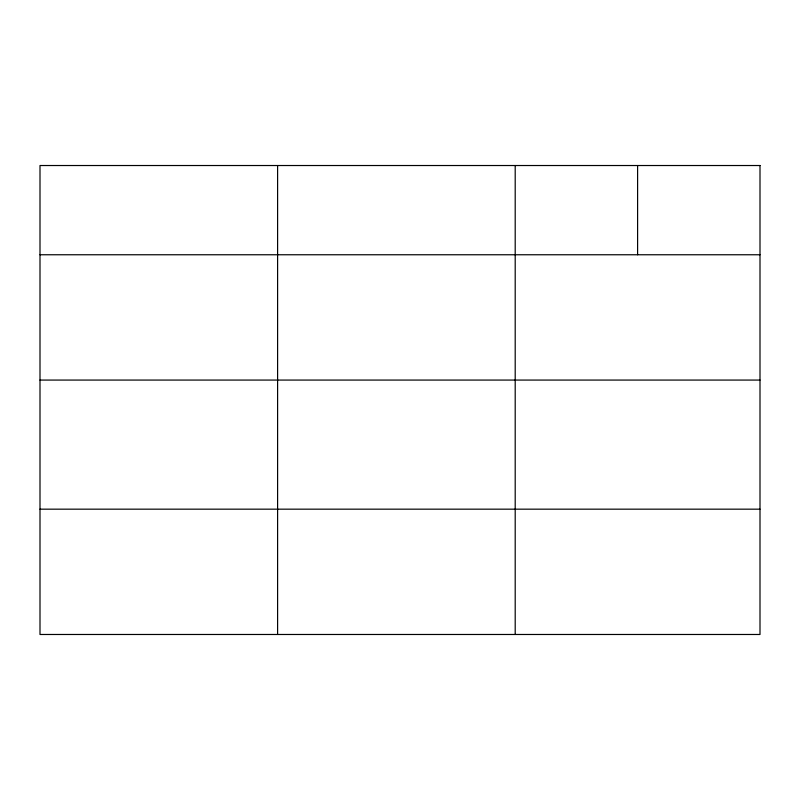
<?xml version="1.0" encoding="UTF-8"?>
<svg xmlns="http://www.w3.org/2000/svg" width="800" height="800" viewBox="0 0 800 800"><rect width="100%" height="100%" fill="white"/><g stroke="black" fill="none" stroke-linecap="round" stroke-linejoin="round"><path stroke-width="1.2" d="M40 254.76L760 254.76M40 380.07L760 380.07M40 509.17L760 509.17M637.6 165.52L637.6 254.76M515.2 165.52L515.2 634.48M277.6 165.52L277.6 634.48M760 165.52L40 165.52L40 634.48L760 634.48L760 165.52"/></g></svg>
